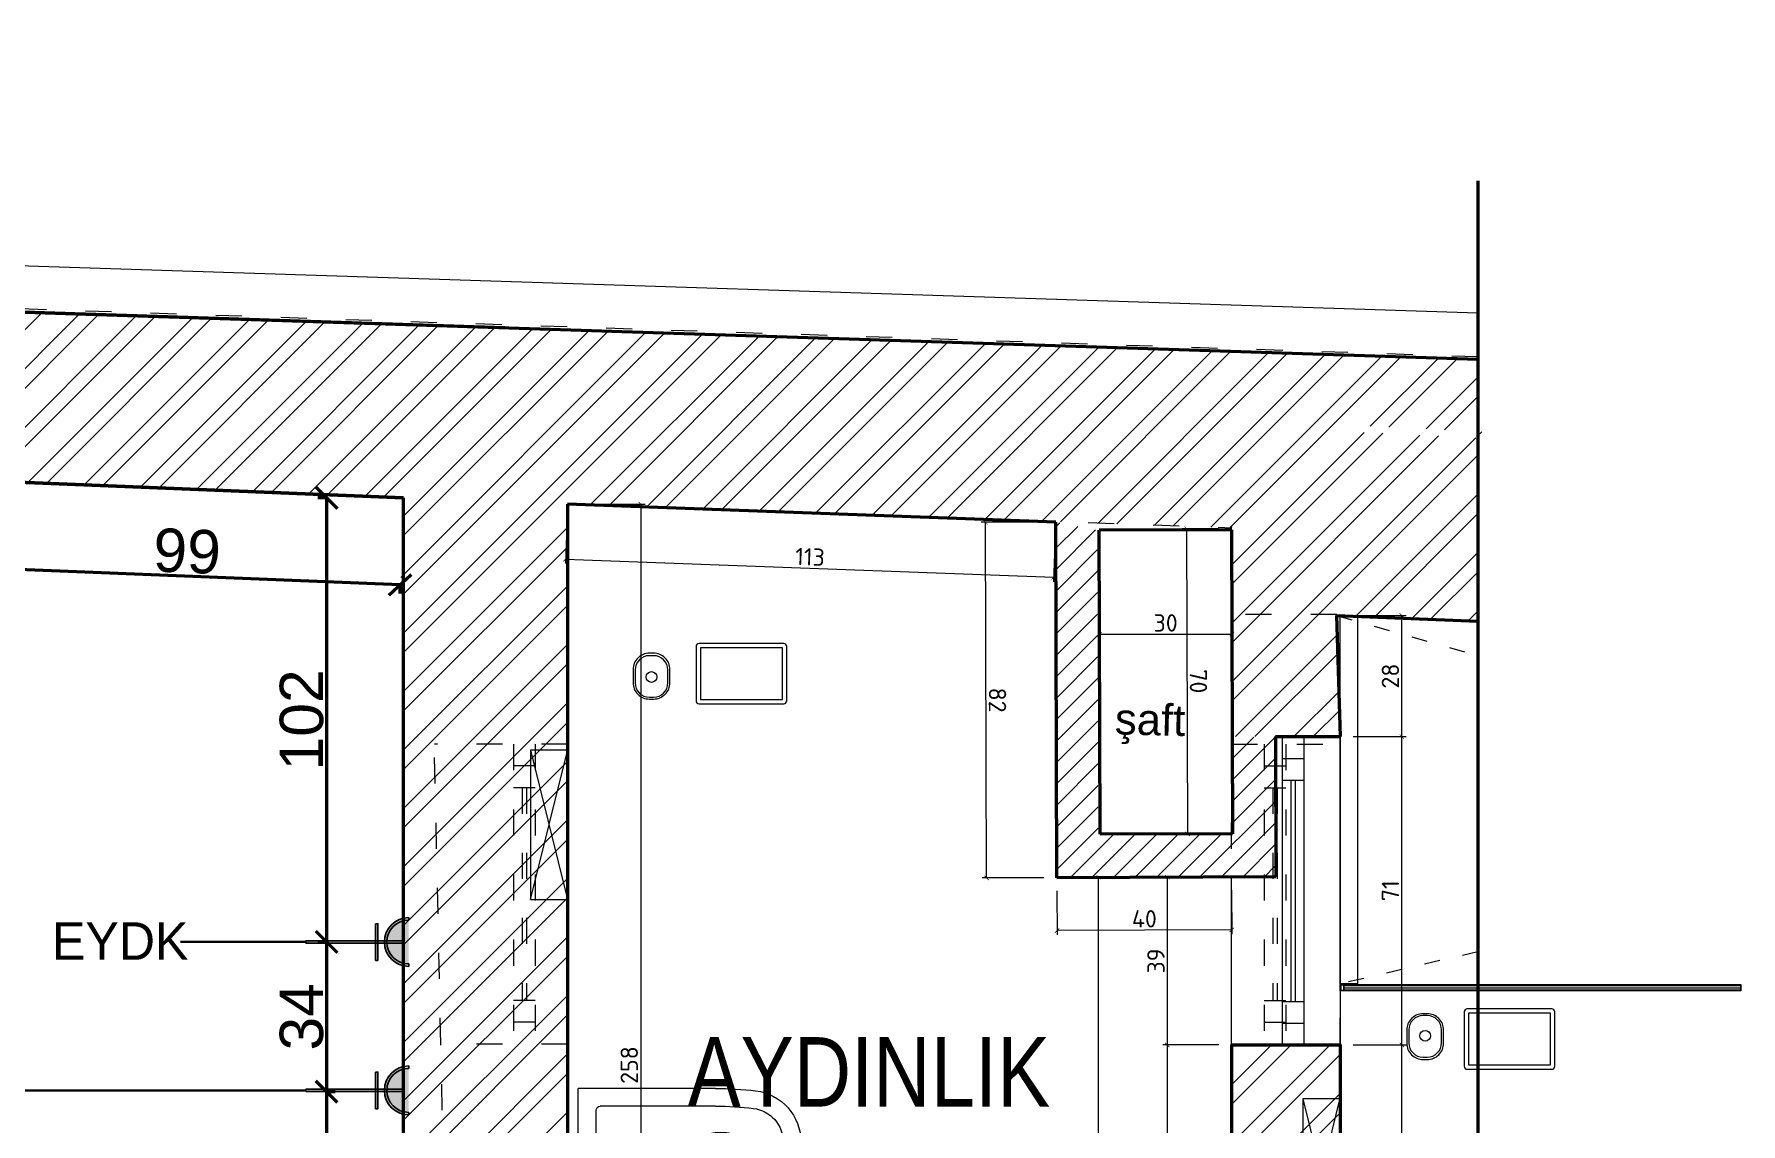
# Model space of a CAD drawing. Header units: inches. Extents: x -10121 to 9010, y 58067 to 62726.
# Drawn here: x 2993.7 to 3387, y 61980.9 to 62231.9 of the extents above; entities that cross this region are included whole.
import ezdxf
from ezdxf.enums import TextEntityAlignment as Align

# ---------------------------------------------------------------- set-up
doc = ezdxf.new("R2010")
doc.units = ezdxf.units.IN
doc.linetypes.add('ACAD_ISO03W100', pattern=[30, 12, -18])
doc.linetypes.add('DOT', pattern=[6.35, 0, -6.35])
for name, color, linetype, lineweight in [('A-DUVAR 0.50', 40, 'Continuous', 50), ('A-KAPI NOKT', 35, 'DOT', 9), ('A-YAZI 0.09', 41, 'Continuous', 9), ('Auto-Aksesuar', 6, 'Continuous', 5), ('Auto-Cam', 140, 'Continuous', 9), ('Auto-Metal', 71, 'Continuous', 18), ('Auto-Olcu', 33, 'Continuous', 15), ('Auto-Silik_Cizgiler', 47, 'Continuous', 9), ('Auto-SilikCizgiler', 251, 'Continuous', 9), ('Auto-Vitrifiye', 8, 'Continuous', 9), ('BACAHATCH', 8, 'Continuous', 13), ('ELK', 1, 'Continuous', 35), ('PEN', 151, 'Continuous', 20)]:
    doc.layers.add(name, color=color, linetype=linetype, lineweight=lineweight)
doc.layers.add('ELEKTRİK', color=10, linetype='Continuous')
doc.styles.add('1-20', font='isocpeur.ttf', dxfattribs={"height": 4})
doc.styles.get("Standard").update_dxf_attribs({"font": 'arial.ttf'})
doc.styles.add('STYLE1', font='technic_.ttf')
doc.styles.add('TAKSİM', font='GOTHIC.TTF', dxfattribs={"height": 20})
doc.dimstyles.new('ölçü 1_20', dxfattribs={"dimtxt": 4, "dimasz": 1, "dimexe": 1, "dimexo": 3, "dimtad": 1, "dimdec": 0, "dimtxsty": '1-20', "dimblk": 'ARCHTICK', "dimcen": 1.5, "dimclrd": 256, "dimclre": 256, "dimclrt": 256, "dimadec": 0, "dimazin": 0, "dimtfac": 1, "dimtdec": 0, "dimtmove": 0, "dimatfit": 3, "dimldrblk": 'ARCHTICK', "dimfxl": 1, "dimlwd": -1, "dimlwe": -1, "dimarcsym": 0})
doc.dimstyles.new('ölçü 1_50', dxfattribs={"dimtxt": 10, "dimasz": 5, "dimexe": 2, "dimexo": 5, "dimtad": 1, "dimdec": 0, "dimtxsty": 'Standard', "dimblk": 'ARCHTICK', "dimcen": 2.5, "dimclrd": 256, "dimclre": 256, "dimclrt": 256, "dimadec": 0, "dimazin": 0, "dimtfac": 1, "dimtdec": 0, "dimtmove": 0, "dimatfit": 3, "dimldrblk": 'ARCHTICK', "dimfxl": 1, "dimlwd": -1, "dimlwe": -1, "dimarcsym": 0})

# ---------------------------------------------------------------- blocks, each defined once
blk = doc.blocks.new('_ARCHTICK')
at = {"color": 0, "linetype": 'ByBlock', "const_width": 0.15}
blk.add_lwpolyline([(-0.5, -0.5), (0.5, 0.5)], dxfattribs=at)
blk = doc.blocks.new('*D324')
at = {"layer": 'Auto-Olcu', "ltscale": 5, "transparency": 16777216}
for p, q in [((3266.61, 62117.96), (3258.25, 62117.94)), ((3259.25, 62117.94), (3259.47, 62047.65)), ((3266.83, 62047.68), (3258.47, 62047.65))]:
    blk.add_line(p, q, dxfattribs=at)
at = {"layer": 'DEFPOINTS', "color": 0, "ltscale": 5, "transparency": 16777216}
for p in [(3269.61, 62117.97), (3259.47, 62047.65), (3269.83, 62047.69, 0.43)]:
    blk.add_point(p, dxfattribs=at)
at = {"layer": 'Auto-Olcu', "ltscale": 5, "transparency": 16777216}
for p, rotation in [((3259.25, 62117.94), 90.18576680597677), ((3259.47, 62047.65), 270.1857668059768)]:
    blk.add_blockref('_ARCHTICK', p, dxfattribs=dict(at, rotation=rotation))
at = {"layer": 'Auto-Olcu', "ltscale": 5, "transparency": 16777216, "insert": (3261.98, 62082.8), "char_height": 4, "attachment_point": 5, "rotation": 270.1858, "style": '1-20'}
blk.add_mtext('70', dxfattribs=at)
blk = doc.blocks.new('*D471')
at = {"layer": 'Auto-Olcu', "ltscale": 5, "transparency": 16777216}
for p, q in [((3116.5, 62120.64), (3116.1, 62109.92)), ((3229, 62116.47), (3228.6, 62105.75)), ((3116.14, 62110.92), (3228.64, 62106.75))]:
    blk.add_line(p, q, dxfattribs=at)
at = {"layer": 'DEFPOINTS', "color": 0, "ltscale": 5, "transparency": 16777216}
for p in [(3116.61, 62123.64), (3229.11, 62119.47), (3228.64, 62106.75)]:
    blk.add_point(p, dxfattribs=at)
at = {"layer": 'Auto-Olcu', "ltscale": 5, "transparency": 16777216}
for p, rotation in [((3116.14, 62110.92), 177.8796640786632), ((3228.64, 62106.75), 357.8796640786632)]:
    blk.add_blockref('_ARCHTICK', p, dxfattribs=dict(at, rotation=rotation))
at = {"layer": 'Auto-Olcu', "ltscale": 5, "transparency": 16777216, "insert": (3172.49, 62111.46), "char_height": 4, "attachment_point": 5, "rotation": 357.8797, "style": '1-20'}
blk.add_mtext('113', dxfattribs=at)
blk = doc.blocks.new('*D472')
at = {"layer": 'Auto-Olcu', "ltscale": 5, "transparency": 16777216}
for p, q in [((3266.64, 62037.68), (3253.81, 62037.68)), ((3254.81, 62037.68), (3254.81, 61999.05)), ((3266.68, 61999.05), (3253.81, 61999.05))]:
    blk.add_line(p, q, dxfattribs=at)
at = {"layer": 'DEFPOINTS', "color": 0, "ltscale": 5, "transparency": 16777216}
for p in [(3269.64, 62037.68, 0.43), (3254.81, 61999.05), (3269.68, 61999.05)]:
    blk.add_point(p, dxfattribs=at)
at = {"layer": 'Auto-Olcu', "ltscale": 5, "transparency": 16777216}
for p, rotation in [((3254.81, 62037.68), 90), ((3254.81, 61999.05), 270)]:
    blk.add_blockref('_ARCHTICK', p, dxfattribs=dict(at, rotation=rotation))
at = {"layer": 'Auto-Olcu', "ltscale": 5, "transparency": 16777216, "insert": (3252.19, 62018.37), "char_height": 4, "attachment_point": 5, "rotation": 90, "style": '1-20'}
blk.add_mtext('39', dxfattribs=at)
blk = doc.blocks.new('*D473')
at = {"layer": 'Auto-Olcu', "ltscale": 5, "transparency": 16777216}
for p, q in [((3266.68, 61999.05), (3253.81, 61999.05)), ((3254.81, 61999.05), (3254.81, 61952.64)), ((3266.68, 61952.64), (3253.81, 61952.64))]:
    blk.add_line(p, q, dxfattribs=at)
at = {"layer": 'DEFPOINTS', "color": 0, "ltscale": 5, "transparency": 16777216}
for p in [(3269.68, 61999.05), (3254.81, 61952.64), (3269.68, 61952.64)]:
    blk.add_point(p, dxfattribs=at)
at = {"layer": 'Auto-Olcu', "ltscale": 5, "transparency": 16777216}
for p, rotation in [((3254.81, 61999.05), 90), ((3254.81, 61952.64), 270)]:
    blk.add_blockref('_ARCHTICK', p, dxfattribs=dict(at, rotation=rotation))
at = {"layer": 'Auto-Olcu', "ltscale": 5, "transparency": 16777216, "insert": (3252.19, 61975.84), "char_height": 4, "attachment_point": 5, "rotation": 90, "style": '1-20'}
blk.add_mtext('46', dxfattribs=at)
blk = doc.blocks.new('*D476')
at = {"layer": 'Auto-Olcu', "ltscale": 5, "transparency": 16777216}
for p, q in [((3266.85, 62037.68), (3237.99, 62037.68)), ((3238.99, 61865.64), (3238.99, 62037.68)), ((3266.69, 61865.64), (3237.99, 61865.64))]:
    blk.add_line(p, q, dxfattribs=at)
at = {"layer": 'DEFPOINTS', "color": 0, "ltscale": 5, "transparency": 16777216}
for p in [(3238.99, 62037.68), (3269.85, 62037.68, 0.43), (3269.69, 61865.64)]:
    blk.add_point(p, dxfattribs=at)
at = {"layer": 'Auto-Olcu', "ltscale": 5, "transparency": 16777216}
for p, rotation in [((3238.99, 62037.68), 90), ((3238.99, 61865.64), 270)]:
    blk.add_blockref('_ARCHTICK', p, dxfattribs=dict(at, rotation=rotation))
at = {"layer": 'Auto-Olcu', "ltscale": 5, "transparency": 16777216, "insert": (3236.36, 61951.66), "char_height": 4, "attachment_point": 5, "rotation": 90, "style": '1-20'}
blk.add_mtext('172', dxfattribs=at)
blk = doc.blocks.new('*D477')
at = {"layer": 'Auto-Olcu', "ltscale": 5, "transparency": 16777216}
for p, q in [((3119.61, 62123.64), (3134.46, 62123.64)), ((3133.46, 62123.64), (3133.46, 61865.16)), ((3119.6, 61865.16), (3134.46, 61865.16))]:
    blk.add_line(p, q, dxfattribs=at)
at = {"layer": 'DEFPOINTS', "color": 0, "ltscale": 5, "transparency": 16777216}
for p in [(3116.61, 62123.64), (3116.6, 61865.16), (3133.46, 61865.16)]:
    blk.add_point(p, dxfattribs=at)
at = {"layer": 'Auto-Olcu', "ltscale": 5, "transparency": 16777216}
for p, rotation in [((3133.46, 62123.64), 90), ((3133.46, 61865.16), 270)]:
    blk.add_blockref('_ARCHTICK', p, dxfattribs=dict(at, rotation=rotation))
at = {"layer": 'Auto-Olcu', "ltscale": 5, "transparency": 16777216, "insert": (3130.83, 61994.4), "char_height": 4, "attachment_point": 5, "rotation": 90, "style": '1-20'}
blk.add_mtext('258', dxfattribs=at)
blk = doc.blocks.new('*D486')
at = {"layer": 'Auto-Olcu', "ltscale": 5, "transparency": 16777216}
for p, q in [((3297.61, 61999.05), (3309.85, 61999.05)), ((3308.85, 61952.64), (3308.85, 61999.05)), ((3297.61, 61952.64), (3309.85, 61952.64))]:
    blk.add_line(p, q, dxfattribs=at)
at = {"layer": 'DEFPOINTS', "color": 0, "ltscale": 5, "transparency": 16777216}
for p in [(3294.61, 61999.05), (3308.85, 61999.05), (3294.61, 61952.64)]:
    blk.add_point(p, dxfattribs=at)
at = {"layer": 'Auto-Olcu', "ltscale": 5, "transparency": 16777216}
for p, rotation in [((3308.85, 61999.05), 90), ((3308.85, 61952.64), 270)]:
    blk.add_blockref('_ARCHTICK', p, dxfattribs=dict(at, rotation=rotation))
at = {"layer": 'Auto-Olcu', "ltscale": 5, "transparency": 16777216, "insert": (3306.22, 61975.84), "char_height": 4, "attachment_point": 5, "rotation": 90, "style": '1-20'}
blk.add_mtext('46', dxfattribs=at)
blk = doc.blocks.new('*D487')
at = {"layer": 'Auto-Olcu', "ltscale": 5, "transparency": 16777216}
for p, q in [((3297.61, 62070.05), (3309.85, 62070.05)), ((3308.85, 61999.05), (3308.85, 62070.05)), ((3297.61, 61999.05), (3309.85, 61999.05))]:
    blk.add_line(p, q, dxfattribs=at)
at = {"layer": 'DEFPOINTS', "color": 0, "ltscale": 5, "transparency": 16777216}
for p in [(3294.61, 62070.05), (3308.85, 62070.05), (3294.61, 61999.05)]:
    blk.add_point(p, dxfattribs=at)
at = {"layer": 'Auto-Olcu', "ltscale": 5, "transparency": 16777216}
for p, rotation in [((3308.85, 62070.05), 90), ((3308.85, 61999.05), 270)]:
    blk.add_blockref('_ARCHTICK', p, dxfattribs=dict(at, rotation=rotation))
at = {"layer": 'Auto-Olcu', "ltscale": 5, "transparency": 16777216, "insert": (3306.22, 62034.55), "char_height": 4, "attachment_point": 5, "rotation": 90, "style": '1-20'}
blk.add_mtext('71', dxfattribs=at)
blk = doc.blocks.new('*D488')
at = {"layer": 'Auto-Olcu', "ltscale": 5, "transparency": 16777216}
for p, q in [((3296.83, 62097.97), (3309.85, 62097.97)), ((3308.85, 62070.05), (3308.85, 62097.97)), ((3297.61, 62070.05), (3309.85, 62070.05))]:
    blk.add_line(p, q, dxfattribs=at)
at = {"layer": 'DEFPOINTS', "color": 0, "ltscale": 5, "transparency": 16777216}
for p in [(3293.83, 62097.97), (3308.85, 62097.97), (3294.61, 62070.05)]:
    blk.add_point(p, dxfattribs=at)
at = {"layer": 'Auto-Olcu', "ltscale": 5, "transparency": 16777216}
for p, rotation in [((3308.85, 62097.97), 90), ((3308.85, 62070.05), 270)]:
    blk.add_blockref('_ARCHTICK', p, dxfattribs=dict(at, rotation=rotation))
at = {"layer": 'Auto-Olcu', "ltscale": 5, "transparency": 16777216, "insert": (3306.22, 62084.01), "char_height": 4, "attachment_point": 5, "rotation": 90, "style": '1-20'}
blk.add_mtext('28', dxfattribs=at)
blk = doc.blocks.new('planduravit')
at = {"layer": 'Auto-Aksesuar'}
for p, q in [((24396.92, 259.83, 37.37), (24405.51, 225.42, 37.37)), ((24396.92, 225.42, 37.37), (24405.51, 259.67, 37.67))]:
    blk.add_line(p, q, dxfattribs=at)
at = {"layer": 'Auto-Aksesuar', "elevation": 37.37}
blk.add_lwpolyline([(24405.51, 225.42), (24405.51, 259.83), (24396.92, 259.83), (24396.92, 225.42)], close=True, dxfattribs=at)
blk = doc.blocks.new('*D516')
at = {"layer": 'Auto-Olcu', "ltscale": 5, "transparency": 16777216}
for p, q in [((3229.39, 62034.55), (3229.42, 62024.39)), ((3269.62, 62034.68), (3269.65, 62024.52)), ((3269.65, 62025.52), (3229.42, 62025.39))]:
    blk.add_line(p, q, dxfattribs=at)
at = {"layer": 'DEFPOINTS', "color": 0, "ltscale": 5, "transparency": 16777216}
for p in [(3229.38, 62037.55, 0.42), (3269.61, 62037.68, 0.43), (3229.42, 62025.39)]:
    blk.add_point(p, dxfattribs=at)
at = {"layer": 'Auto-Olcu', "ltscale": 5, "transparency": 16777216}
for p, rotation in [((3229.42, 62025.39), 180.1858329404123), ((3269.65, 62025.52), 0.185832940412336)]:
    blk.add_blockref('_ARCHTICK', p, dxfattribs=dict(at, rotation=rotation))
at = {"layer": 'Auto-Olcu', "ltscale": 5, "transparency": 16777216, "insert": (3249.52, 62028.08), "char_height": 4, "attachment_point": 5, "rotation": 0.1858, "style": '1-20'}
blk.add_mtext('40', dxfattribs=at)
blk = doc.blocks.new('*D517')
at = {"layer": 'Auto-Olcu', "ltscale": 5, "transparency": 16777216}
for p, q in [((3226.11, 62119.46), (3211.92, 62119.42)), ((3213.18, 62037.5), (3212.92, 62119.42)), ((3226.38, 62037.54), (3212.18, 62037.5))]:
    blk.add_line(p, q, dxfattribs=at)
at = {"layer": 'DEFPOINTS', "color": 0, "ltscale": 5, "transparency": 16777216}
for p in [(3212.92, 62119.42), (3229.11, 62119.47, -0.02), (3229.38, 62037.55, 0.42)]:
    blk.add_point(p, dxfattribs=at)
at = {"layer": 'Auto-Olcu', "ltscale": 5, "transparency": 16777216}
for p, rotation in [((3212.92, 62119.42), 90.18576664579074), ((3213.18, 62037.5), 270.1857666457907)]:
    blk.add_blockref('_ARCHTICK', p, dxfattribs=dict(at, rotation=rotation))
at = {"layer": 'Auto-Olcu', "ltscale": 5, "transparency": 16777216, "insert": (3215.68, 62078.47), "char_height": 4, "attachment_point": 5, "rotation": 270.1858, "style": '1-20'}
blk.add_mtext('82', dxfattribs=at)
blk = doc.blocks.new('JLKUI')
for p, q in [((8685.78, -1965.59), (8685.78, -1933.96)), ((8755.78, -1933.96), (8685.78, -1933.96)), ((8755.78, -1965.59), (8755.78, -1933.96)), ((8750.74, -1938.04), (8690.82, -1938.04)), ((8689.87, -1965.59), (8689.87, -1938.99)), ((8751.69, -1965.59), (8751.69, -1938.99))]:
    blk.add_line(p, q)
for centre, radius in [((8720.78, -1943.29), 1.9), ((8720.78, -1955.99), 3.3), ((8720.78, -1955.99), 2.35)]:
    blk.add_circle(centre, radius)
for centre, radius, start, end in [((8690.82, -1938.99), 0.95, 90, 180), ((8750.74, -1938.99), 0.95, 0, 90), ((8720.78, -1979.56), 30.4, 46.6377, 133.3623), ((8708.71, -1966.78), 12.82, 133.3623, 226.6377), ((8732.85, -1966.78), 12.82, 313.3623, 46.6377), ((8761.78, -1965.59), 76, 180, 186.9781), ((8761.78, -1965.59), 71.92, 180, 186.9781), ((8679.78, -1965.59), 71.92, 353.0219, 0), ((8679.78, -1965.59), 76, 353.0219, 0), ((8698.13, -1973.38), 11.88, 186.9781, 270), ((8698.13, -1973.38), 7.79, 186.9781, 270), ((8720.78, -1954), 30.4, 226.6377, 313.3623), ((8743.43, -1973.38), 7.79, 270, 353.0219), ((8743.43, -1973.38), 11.88, 270, 353.0219), ((8683.42, -2028.63), 49.68, 62.8197, 72.7769), ((8758.14, -2028.63), 49.68, 107.2231, 117.1803), ((8590.18, -2228.42), 266.05, 64.5897, 66.06), ((8720.78, -1954.41), 33.41, 243.9617, 296.0383), ((8851.38, -2228.42), 266.05, 113.94, 115.4103), ((8720.78, -1954.41), 37.49, 243.9831, 296.0169)]:
    blk.add_arc(centre, radius, start, end)
blk = doc.blocks.new('A$C50025146')
at = {"layer": 'ELEKTRİK'}
for points in [[(16.03, 9.85), (16.59, 9.85), (16.59, 1.41), (16.03, 1.41)], [(0, 5.35), (0, 5.91), (22.51, 5.91), (22.51, 5.35)]]:
    blk.add_hatch(color=256, dxfattribs=at).paths.add_polyline_path(points)
h = blk.add_hatch(color=256, dxfattribs=at)
edge = h.paths.add_edge_path()
edge.add_line((23.7, 11.25), (23.7, 10.69))
edge.add_ellipse((23.7, 5.63), major_axis=(3.58, -3.58), ratio=1, start_angle=135, end_angle=315)
edge.add_line((23.7, 0.56), (23.7, 0))
edge.add_ellipse((23.7, 5.63), major_axis=(3.98, 3.98), ratio=1, start_angle=45, end_angle=225, ccw=False)
at = {"layer": 'ELEKTRİK', "elevation": 0}
for points in [[(16.03, 1.41), (16.03, 9.85), (16.59, 9.85), (16.59, 1.41)], [(0, 5.91), (22.51, 5.91), (22.51, 5.35), (0, 5.35)]]:
    blk.add_lwpolyline(points, close=True, dxfattribs=at)
blk.add_lwpolyline([(23.7, 0), (23.7, 0.56, -1), (23.7, 10.69), (23.7, 11.25, 1)], format="xyb", close=True, dxfattribs=at)
blk = doc.blocks.new('*D767')
at = {"layer": 'A-DUVAR 0.50', "transparency": 16777216}
for p, q in [((2979.4, 62109.2), (2979.31, 62107.02)), ((3078.03, 62105.01), (2979.39, 62109.02)), ((3078.03, 62105.19), (3077.94, 62103.02))]:
    blk.add_line(p, q, dxfattribs=at)
at = {"layer": 'DEFPOINTS', "color": 0, "transparency": 16777216}
for p in [(2980.21, 62129.08), (3078.84, 62125.08), (2979.39, 62109.02)]:
    blk.add_point(p, dxfattribs=at)
at = {"layer": 'A-DUVAR 0.50', "transparency": 16777216, "xscale": 5, "yscale": 5, "zscale": 5}
for p, rotation in [((2979.39, 62109.02), 177.6748071059071), ((3078.03, 62105.01), 357.6748071059071)]:
    blk.add_blockref('_ARCHTICK', p, dxfattribs=dict(at, rotation=rotation))
at = {"layer": 'A-DUVAR 0.50', "transparency": 16777216, "insert": (3028.94, 62112.74), "char_height": 10, "attachment_point": 5, "rotation": 357.6748}
blk.add_mtext('99', dxfattribs=at)
blk = doc.blocks.new('*D768')
at = {"layer": 'A-DUVAR 0.50', "transparency": 16777216}
for p, q in [((3061.27, 62125.08), (3059.09, 62125.08)), ((3061.09, 62125.08), (3061.09, 62022.75)), ((3061.27, 62022.75), (3059.09, 62022.75))]:
    blk.add_line(p, q, dxfattribs=at)
at = {"layer": 'DEFPOINTS', "color": 0, "transparency": 16777216}
for p in [(3078.84, 62125.08), (3061.09, 62022.75), (3078.84, 62022.75)]:
    blk.add_point(p, dxfattribs=at)
at = {"layer": 'A-DUVAR 0.50', "transparency": 16777216, "xscale": 5, "yscale": 5, "zscale": 5}
for p, rotation in [((3061.09, 62125.08), 90), ((3061.09, 62022.75), 270)]:
    blk.add_blockref('_ARCHTICK', p, dxfattribs=dict(at, rotation=rotation))
at = {"layer": 'A-DUVAR 0.50', "transparency": 16777216, "insert": (3055.36, 62073.91), "char_height": 10, "attachment_point": 5, "rotation": 90}
blk.add_mtext('102', dxfattribs=at)
blk = doc.blocks.new('*D769')
at = {"layer": 'A-DUVAR 0.50', "transparency": 16777216}
for p, q in [((3061.27, 62022.75), (3059.09, 62022.75)), ((3061.09, 62022.75), (3061.09, 61988.27)), ((3061.09, 61988.27), (3063.09, 61988.27))]:
    blk.add_line(p, q, dxfattribs=at)
at = {"layer": 'DEFPOINTS', "color": 0, "transparency": 16777216}
for p in [(3078.84, 62022.75), (3056.33, 61988.27), (3061.09, 61988.27)]:
    blk.add_point(p, dxfattribs=at)
at = {"layer": 'A-DUVAR 0.50', "transparency": 16777216, "xscale": 5, "yscale": 5, "zscale": 5}
for p, rotation in [((3061.09, 62022.75), 90), ((3061.09, 61988.27), 270)]:
    blk.add_blockref('_ARCHTICK', p, dxfattribs=dict(at, rotation=rotation))
at = {"layer": 'A-DUVAR 0.50', "transparency": 16777216, "insert": (3055.35, 62005.51), "char_height": 10, "attachment_point": 5, "rotation": 90}
blk.add_mtext('34', dxfattribs=at)
blk = doc.blocks.new('*D770')
at = {"layer": 'A-DUVAR 0.50', "transparency": 16777216}
for p, q in [((3061.09, 61988.27), (3063.09, 61988.27)), ((3061.09, 61988.27), (3061.09, 61946.94)), ((3061.09, 61946.94), (3063.09, 61946.94))]:
    blk.add_line(p, q, dxfattribs=at)
at = {"layer": 'DEFPOINTS', "color": 0, "transparency": 16777216}
for p in [(3056.33, 61988.27), (3056.33, 61946.94), (3061.09, 61946.94)]:
    blk.add_point(p, dxfattribs=at)
at = {"layer": 'A-DUVAR 0.50', "transparency": 16777216, "xscale": 5, "yscale": 5, "zscale": 5}
for p, rotation in [((3061.09, 61988.27), 90), ((3061.09, 61946.94), 270)]:
    blk.add_blockref('_ARCHTICK', p, dxfattribs=dict(at, rotation=rotation))
at = {"layer": 'A-DUVAR 0.50', "transparency": 16777216, "insert": (3055.44, 61967.6), "char_height": 10, "attachment_point": 5, "rotation": 90}
blk.add_mtext('41', dxfattribs=at)

msp = doc.modelspace()

# ---------------------------------------------------------------- hatches: boundary and pattern name
at = {"layer": 'Auto-Silik_Cizgiler'}
h = msp.add_hatch(dxfattribs=at)
h.set_pattern_fill('ANSI31', color=256, scale=28)
h.set_pattern_definition([(45, (33786.5553, 5109.834), (-2.47487373, 2.47487373), [])])
h.paths.add_polyline_path([(3269.74, 62069.85), (3269.81, 62047.68), (3238.89, 62047.68), (3238.66, 62117.58), (3229.11, 62119.47), (3229.38, 62037.55), (3279.85, 62037.72), (3279.74, 62070.05)])
h = msp.add_hatch(dxfattribs=at)
h.set_pattern_fill('ANSI32', color=256)
h.set_pattern_definition([(45, (-18107.958, 83650.127), (-6.735192, 6.735192), []), (45, (-18103.468, 83650.127), (-6.735192, 6.735192), [])])
edge = h.paths.add_edge_path(flags=17)
edge.add_line((3245.19, 61835.64), (3245.02, 61865.64))
edge.add_line((3245.02, 61865.64), (3269.69, 61865.64))
edge.add_line((3269.69, 61865.64), (3269.69, 61911.64))
edge.add_line((3269.69, 61911.64), (3294.61, 61911.64))
edge.add_line((3294.61, 61911.64), (3295.05, 61836.04))
edge = h.paths.add_edge_path()
edge.add_line((3245.19, 61835.64), (3245.02, 61865.64))
edge.add_line((3245.02, 61865.64), (3269.69, 61865.64))
edge.add_line((3269.69, 61865.64), (3269.69, 61911.64))
edge.add_line((3269.69, 61911.64), (3294.61, 61911.64))
edge.add_line((3294.61, 61911.64), (3295.05, 61836.04))
edge.add_line((3269.68, 61952.64), (3269.68, 61999.05))
edge.add_line((3269.68, 61999.05), (3294.61, 61999.05))
edge.add_line((3294.61, 61999.05), (3294.61, 61952.64))
edge.add_line((3294.61, 61952.64), (3269.61, 61952.64))

# ---------------------------------------------------------------- linework, layer by layer
at = {"layer": 'A-DUVAR 0.50'}
for p, q in [((1327.42, 62221.75), (3326.37, 62156.97)), ((3326.37, 62198.05), (3326.37, 60399.84)), ((3229.11, 62119.47), (3116.61, 62123.64)), ((3116.61, 62123.64), (3116.61, 61865.16)), ((3293.83, 62097.97), (3294.61, 62070.05)), ((3293.83, 62097.97), (3326.37, 62096.64)), ((3279.74, 62070.05), (3294.61, 62070.05))]:
    msp.add_line(p, q, dxfattribs=at)
at = {"layer": 'A-DUVAR 0.50', "color": 0}
for p, q in [((3102.17, 62164.24), (2686.18, 62177.72)), ((3078.84, 62125.08), (2859.02, 62134)), ((2929.96, 62131.12), (3078.84, 62125.08)), ((3078.84, 61848.08), (3078.84, 62125.08))]:
    msp.add_line(p, q, dxfattribs=at)
at = {"layer": 'A-DUVAR 0.50', "extrusion": (-0.00020913, 0.006111, 0.999981)}
for p, q in [((3229.38, 62037.55, 0.48), (3229.11, 62119.47, -0.02)), ((3269.59, 62117.68, 0), (3239.12, 62117.58, -0.01)), ((3239.35, 62047.59, 0.42), (3239.12, 62117.58, -0.01)), ((3269.59, 62117.68, 0), (3269.81, 62047.68, 0.43)), ((3279.74, 62070.05, 0.29), (3279.85, 62037.72, 0.49)), ((3269.81, 62047.68, 0.43), (3239.35, 62047.59, 0.42)), ((3279.85, 62037.72, 0.43), (3229.38, 62037.55, 0.42))]:
    msp.add_line(p, q, dxfattribs=at)
at = {"layer": 'A-DUVAR 0.50'}
msp.add_lwpolyline([(3269.68, 61952.64), (3269.68, 61999.05), (3294.61, 61999.05), (3294.61, 61952.64), (3269.61, 61952.64)], dxfattribs=at)
at = {"layer": 'A-KAPI NOKT', "linetype": 'ACAD_ISO03W100', "ltscale": 0.3}
for points in [[(3293.83, 62097.97), (3326.37, 62088.71)], [(3326.37, 62020.49), (3294.61, 62013.08)]]:
    msp.add_lwpolyline(points, dxfattribs=at)
at = {"layer": 'Auto-Aksesuar', "elevation": 140.1}
for points in [[(3146.22, 62090.8), (3146.22, 62078.3, 0.414214), (3146.92, 62077.6), (3166.42, 62077.6, 0.414214), (3167.12, 62078.3), (3167.12, 62090.8, 0.414214), (3166.42, 62091.5), (3146.92, 62091.5, 0.414214)], [(3135.47, 62078.71), (3136.43, 62078.71, 0.414214), (3140.2, 62082.48), (3140.2, 62085.5, 0.414214), (3136.43, 62089.27), (3135.47, 62089.27, 0.414214), (3131.7, 62085.5), (3131.7, 62082.48, 0.414214)], [(3135.47, 62079.14), (3136.43, 62079.14, 0.414214), (3139.7, 62082.41), (3139.7, 62085.43, 0.414214), (3136.43, 62088.7), (3135.47, 62088.7, 0.414214), (3132.2, 62085.43), (3132.2, 62082.41, 0.414214)]]:
    msp.add_lwpolyline(points, format="xyb", close=True, dxfattribs=at)
msp.add_lwpolyline([(3147.22, 62090.5), (3147.22, 62078.6), (3166.12, 62078.6), (3166.12, 62090.5)], close=True, dxfattribs=at)
at = {"layer": 'Auto-Aksesuar'}
for points in [[(3314.71, 62006.22), (3313.75, 62006.22, 0.414214), (3309.98, 62002.45), (3309.98, 61999.43, 0.414214), (3313.75, 61995.66), (3314.71, 61995.66, 0.414214), (3318.48, 61999.43), (3318.48, 62002.45, 0.414214)], [(3314.71, 62005.79), (3313.75, 62005.79, 0.414214), (3310.48, 62002.52), (3310.48, 61999.5, 0.414214), (3313.75, 61996.23), (3314.71, 61996.23, 0.414214), (3317.98, 61999.5), (3317.98, 62002.52, 0.414214)], [(3344.11, 61994.13), (3344.11, 62006.63, 0.414214), (3343.41, 62007.33), (3323.91, 62007.33, 0.414214), (3323.21, 62006.63), (3323.21, 61994.13, 0.414214), (3323.91, 61993.43), (3343.41, 61993.43, 0.414214)]]:
    msp.add_lwpolyline(points, format="xyb", close=True, dxfattribs=at)
msp.add_lwpolyline([(3343.11, 61994.43), (3343.11, 62006.33), (3324.21, 62006.33), (3324.21, 61994.43)], close=True, dxfattribs=at)
for centre in [(3135.95, 62083.79, 140.1), (3314.23, 62001.14)]:
    msp.add_circle(centre, 1.24, dxfattribs=at)
at = {"layer": 'Auto-Cam'}
msp.add_line((3295.49, 62012.72, 0.87), (3295.49, 62011.72, 0.87), dxfattribs=at)
for points, elevation in [([(3295.49, 62012.72), (3386.97, 62012.72)], 0.15), ([(3295.49, 62011.72), (3295.49, 62012.72)], 0.87), ([(3386.97, 62011.72), (3386.97, 62012.72)], 15.19), ([(3295.49, 62012.22), (3386.97, 62012.22)], 0.15), ([(3295.49, 62011.72), (3386.97, 62011.72)], 0.15)]:
    msp.add_lwpolyline(points, dxfattribs=dict(at, elevation=elevation))
at = {"layer": 'Auto-Metal'}
for p, q in [((3294.63, 62012.97, 0.43), (3296.63, 62012.97, 0.87)), ((3294.63, 62011.47, 0.43), (3294.63, 62012.97, 0.43)), ((3296.63, 62012.77, 0.87), (3294.83, 62012.77, 0.43)), ((3294.83, 62012.77, 0.43), (3294.83, 62011.67, 0.43)), ((3296.63, 62012.97, 0.87), (3296.63, 62012.77, 0.87)), ((3296.63, 62011.47, 0.87), (3294.63, 62011.47, 0.43)), ((3294.83, 62011.67, 0.43), (3296.63, 62011.67, 0.87)), ((3296.63, 62011.67, 0.87), (3296.63, 62011.47, 0.87))]:
    msp.add_line(p, q, dxfattribs=at)
msp.add_lwpolyline([(3298.61, 62013.08), (3294.61, 62013.08), (3294.61, 62097.94), (3298.61, 62097.94)], close=True, dxfattribs=at)
at = {"layer": 'Auto-Silik_Cizgiler'}
for p, q in [((2957.76, 62129.99), (2995.46, 62167.7)), ((2966.39, 62129.64), (3004.16, 62167.42)), ((2970.7, 62129.47), (3008.51, 62167.27)), ((2979.33, 62129.12), (3017.21, 62166.99)), ((2983.65, 62128.94), (3021.56, 62166.85)), ((2992.28, 62128.59), (3030.26, 62166.57)), ((2996.59, 62128.42), (3034.6, 62166.43)), ((3005.22, 62128.06), (3043.3, 62166.15)), ((3009.54, 62127.89), (3047.65, 62166.01)), ((3018.17, 62127.54), (3056.35, 62165.72)), ((3022.48, 62127.36), (3060.7, 62165.58)), ((3031.11, 62127.01), (3069.4, 62165.3)), ((3035.43, 62126.84), (3073.75, 62165.16)), ((3044.06, 62126.49), (3082.45, 62164.88)), ((3048.37, 62126.31), (3086.8, 62164.74)), ((3057, 62125.96), (3095.49, 62164.46)), ((3061.32, 62125.79), (3099.84, 62164.31)), ((3069.95, 62125.44), (3108.54, 62164.03)), ((3074.26, 62125.26), (3112.89, 62163.89)), ((3078.17, 62106.72), (3134.64, 62163.19)), ((3078.84, 62120.86), (3121.59, 62163.61)), ((3078.84, 62116.37), (3125.94, 62163.47)), ((3078.84, 62102.9), (3138.99, 62163.05)), ((3078.84, 62093.92), (3147.68, 62162.76)), ((3078.84, 62089.43), (3152.03, 62162.62)), ((3121.84, 62123.45), (3160.73, 62162.34)), ((3126.17, 62123.29), (3165.08, 62162.2)), ((3134.84, 62122.98), (3173.78, 62161.92)), ((3139.17, 62122.82), (3178.13, 62161.78)), ((3147.84, 62122.51), (3186.83, 62161.5)), ((3152.18, 62122.36), (3191.18, 62161.35)), ((3160.84, 62122.04), (3199.87, 62161.07)), ((3165.18, 62121.89), (3204.22, 62160.93)), ((3173.85, 62121.58), (3212.92, 62160.65)), ((3178.18, 62121.42), (3217.27, 62160.51)), ((3186.85, 62121.11), (3225.97, 62160.23)), ((3191.18, 62120.95), (3230.32, 62160.09)), ((3199.85, 62120.64), (3239.02, 62159.8)), ((3204.19, 62120.48), (3243.37, 62159.66)), ((3212.85, 62120.17), (3252.06, 62159.38)), ((3217.19, 62120.02), (3256.41, 62159.24)), ((3225.86, 62119.7), (3265.11, 62158.96)), ((3230.19, 62119.55), (3269.46, 62158.82)), ((3238.86, 62119.23), (3278.16, 62158.54)), ((3243.19, 62119.08), (3282.51, 62158.39)), ((3251.86, 62118.77), (3291.21, 62158.11)), ((3256.19, 62118.61), (3295.56, 62157.97)), ((3264.86, 62118.3), (3304.25, 62157.69)), ((3269.2, 62118.14), (3308.6, 62157.55)), ((3301.58, 62141.54), (3317.3, 62157.27)), ((3305.86, 62141.34), (3321.65, 62157.13)), ((3314.43, 62140.92), (3326.37, 62152.87)), ((3318.71, 62140.71), (3326.37, 62148.38)), ((3269.61, 62109.57), (3300.19, 62140.15)), ((3269.61, 62105.08), (3304.47, 62139.94)), ((3269.61, 62096.1), (3313.03, 62139.53)), ((3269.61, 62091.61), (3317.32, 62139.32)), ((3269.61, 62082.63), (3325.88, 62138.91)), ((3326.37, 62139.39), (3327.27, 62140.3)), ((3269.61, 62078.14), (3326.37, 62134.9)), ((3298.23, 62097.79), (3326.37, 62125.92)), ((3302.55, 62097.61), (3326.37, 62121.43)), ((3078.84, 62080.45), (3116.61, 62118.22)), ((3078.84, 62075.96), (3116.61, 62113.73)), ((3311.18, 62097.26), (3326.37, 62112.45)), ((3315.49, 62097.09), (3326.37, 62107.96)), ((3078.84, 62066.98), (3116.61, 62104.75)), ((3078.84, 62062.49), (3116.61, 62100.26)), ((3324.12, 62096.74), (3326.37, 62098.98)), ((3078.84, 62053.51), (3116.61, 62091.28)), ((3270.49, 62070.05), (3293.96, 62093.51)), ((3274.98, 62070.05), (3294.08, 62089.14)), ((3078.84, 62049.02), (3116.61, 62086.79)), ((3283.96, 62070.05), (3294.32, 62080.4)), ((3078.84, 62040.04), (3116.61, 62077.81)), ((3288.45, 62070.05), (3294.44, 62076.03)), ((3078.84, 62035.55), (3116.61, 62073.32)), ((3078.84, 62026.57), (3116.61, 62064.34)), ((3078.84, 62022.08), (3116.61, 62059.85)), ((3078.84, 62013.1), (3116.61, 62050.86)), ((3078.84, 62008.61), (3116.61, 62046.37)), ((3078.84, 61999.63), (3116.61, 62037.39)), ((3078.84, 61995.14), (3116.61, 62032.9)), ((3078.84, 61986.16), (3116.61, 62023.92)), ((3078.84, 61981.67), (3116.61, 62019.43)), ((3078.84, 61972.69), (3116.61, 62010.45)), ((3078.84, 61968.2), (3116.61, 62005.96)), ((3078.84, 61959.22), (3116.61, 61996.98)), ((3078.84, 61954.73), (3116.61, 61992.49)), ((3078.84, 61945.75), (3116.61, 61983.51))]:
    msp.add_line(p, q, dxfattribs=at)
at = {"layer": 'Auto-SilikCizgiler', "color": 1, "linetype": 'ACAD_ISO03W100', "ltscale": 0.5, "true_color": 0xe60000}
for p, q in [((3326.37, 62157.52), (1327.6, 62223.3)), ((3116.63, 62123.83), (3269.63, 62118.17)), ((3293.85, 62098.16), (3269.63, 62098.16)), ((3116.63, 62068.29), (3085.92, 62068.29)), ((3087.41, 61999.24), (3085.92, 62068.29)), ((3104.13, 62068.29), (3104.13, 61999.24)), ((3109.13, 62068.29), (3109.13, 61999.24)), ((3116.63, 61999.24), (3116.63, 62068.29)), ((3269.63, 61999.24), (3269.63, 62068.29)), ((3269.63, 62068.29), (3294.63, 62068.29)), ((3277.13, 62068.29), (3277.13, 61999.24)), ((3282.13, 62068.29), (3282.13, 61999.24)), ((3294.63, 61999.24), (3294.63, 62068.29)), ((3109.13, 62063.29), (3104.13, 62063.29)), ((3277.13, 62063.29), (3282.13, 62063.29)), ((3109.13, 62058.29), (3104.13, 62058.29)), ((3106.13, 62058.29), (3106.13, 62009.24)), ((3107.13, 62058.29), (3107.13, 62009.24)), ((3277.13, 62058.29), (3282.13, 62058.29)), ((3279.13, 62058.29), (3279.13, 62009.24)), ((3280.13, 62058.29), (3280.13, 62009.24)), ((3109.13, 62009.24), (3104.13, 62009.24)), ((3277.13, 62009.24), (3282.13, 62009.24)), ((3109.13, 62004.24), (3104.13, 62004.24)), ((3277.13, 62004.24), (3282.13, 62004.24)), ((3116.63, 61999.24), (3087.41, 61999.24)), ((3090.63, 61849.05), (3087.41, 61999.24)), ((3269.63, 61999.24), (3294.63, 61999.24))]:
    msp.add_line(p, q, dxfattribs=at)
for points in [[(3116.63, 62068.29), (3116.63, 62123.83)], [(3269.63, 62118.35), (3269.63, 62118.29)], [(3269.63, 62068.29), (3269.63, 62118.35)], [(3294.63, 62068.29), (3293.85, 62098.16), (3326.37, 62096.84)], [(3116.63, 61865.36), (3116.63, 61999.24)], [(3269.63, 61999.24), (3269.63, 61952.83)], [(3294.63, 61952.83), (3294.63, 61999.24)]]:
    msp.add_lwpolyline(points, dxfattribs=at)
at = {"layer": 'Auto-SilikCizgiler'}
msp.add_lwpolyline([(3296.63, 62012.97), (3386.97, 62012.97), (3386.97, 62011.47), (3296.63, 62011.47)], dxfattribs=at)
at = {"layer": 'BACAHATCH'}
msp.add_line((3326.37, 62167.6), (1342.96, 62231.88), dxfattribs=at)
at = {"layer": 'ELK', "color": 1}
for p, q in [((3027.39, 62022.75), (3056.33, 62022.75)), ((2989.49, 61988.55), (3056.33, 61988.55))]:
    msp.add_line(p, q, dxfattribs=at)
at = {"layer": 'PEN'}
for p, q in [((3281.26, 62070.05, -0.6), (3281.26, 61999.05, -0.6)), ((3286.26, 62070.05, -0.6), (3286.26, 61999.05, -0.6)), ((3294.61, 62070.05), (3294.61, 61999.05)), ((3281.26, 62065.05, -0.6), (3286.26, 62065.05, -0.6)), ((3281.26, 62060.05, -0.6), (3286.26, 62060.05, -0.6)), ((3283.26, 62060.05, -0.6), (3283.26, 62009.05, -0.6)), ((3284.26, 62060.05, -0.6), (3284.26, 62009.05, -0.6)), ((3269.61, 61998.07), (3269.61, 62037.68)), ((3281.26, 62009.05, -0.6), (3286.26, 62009.05, -0.6)), ((3281.26, 62004.05, -0.6), (3286.26, 62004.05, -0.6)), ((3269.61, 61999.05), (3294.61, 61999.05))]:
    msp.add_line(p, q, dxfattribs=at)

# ---------------------------------------------------------------- block references
at = {"layer": 'Auto-Vitrifiye', "color": 1}
for p in [(-21288.88, 61807.12, -37.37), (-21110.91, 61726.77, -37.37)]:
    msp.add_blockref('planduravit', p, dxfattribs=at)
at = {"layer": 'Auto-Vitrifiye', "color": 1, "xscale": -1, "rotation": 90}
msp.add_blockref('JLKUI', (1185.13, 70674.8), dxfattribs=at)
at = {"layer": 'ELEKTRİK', "xscale": -1, "rotation": 180}
for p in [(3056.33, 62028.37, 0), (3056.33, 61994.18, 0)]:
    msp.add_blockref('A$C50025146', p, dxfattribs=at)

# ---------------------------------------------------------------- texts
at = {"layer": 'A-YAZI 0.09', "insert": (3242.85, 62077.79), "char_height": 7.2, "width": 87.7562, "attachment_point": 1, "rotation": 358.5748}
msp.add_mtext('şaft', dxfattribs=at)
at = {"layer": 'Auto-SilikCizgiler', "color": 1, "linetype": 'ACAD_ISO03W100', "ltscale": 0.5, "true_color": 0xe60000, "style": 'STYLE1'}
msp.add_text('AYDINLIK', height=16, dxfattribs=at).set_placement((3144.28, 61984.83))
at = {"layer": 'ELK', "color": 1, "style": 'TAKSİM'}
msp.add_text('EYDK', height=8.64, dxfattribs=at).set_placement((3013.52, 62018.65), align=Align.CENTER)

# ---------------------------------------------------------------- dimensions: what is measured, and where the dimension line sits
at = {"layer": 'A-DUVAR 0.50'}
for p2, distance, picture, middle in [((2980.21, 62129.08), 20.08, '*D767', (3028.94, 62112.74)), ((3078.84, 62022.75), -17.75, '*D768', (3055.36, 62073.91))]:
    dim = msp.add_aligned_dim(p1=(3078.84, 62125.08), p2=p2, distance=distance, dimstyle='ölçü 1_50', override={"dimfxl": 0.18, "dimfxlon": 1}, dxfattribs=at)
    dim.commit()
    dim.dimension.update_dxf_attribs({"geometry": picture, "text_midpoint": middle})
for base, p1, p2, picture, middle in [((3061.09, 61988.27), (3078.84, 62022.75), (3056.33, 61988.27), '*D769', (3055.35, 62005.51)), ((3061.09, 61946.94), (3056.33, 61988.27), (3056.33, 61946.94), '*D770', (3055.44, 61967.6))]:
    dim = msp.add_linear_dim(base=base, p1=p1, p2=p2, angle=90, dimstyle='ölçü 1_50', override={"dimtmove": 1, "dimfxl": 0.18, "dimfxlon": 1}, dxfattribs=at)
    dim.commit()
    dim.dimension.update_dxf_attribs({"geometry": picture, "text_midpoint": middle})
at = {"layer": 'Auto-Olcu', "ltscale": 5}
for p1, p2, distance, picture, middle in [((3116.61, 62123.64), (3229.11, 62119.47), -12.73, '*D471', (3172.49, 62111.46)), ((3229.38, 62037.55, 0.42), (3229.11, 62119.47, -0.02), 16.19, '*D517', (3215.68, 62078.47)), ((3269.61, 62117.97), (3269.83, 62047.68, 0.43), -10.36, '*D324', (3261.98, 62082.8)), ((3269.61, 62037.68, 0.43), (3229.38, 62037.55, 0.42), 12.17, '*D516', (3249.52, 62028.08))]:
    dim = msp.add_aligned_dim(p1=p1, p2=p2, distance=distance, dimstyle='ölçü 1_20', dxfattribs=at)
    dim.commit()
    dim.dimension.update_dxf_attribs({"geometry": picture, "text_midpoint": middle})
for base, p1, p2, picture, middle in [((3133.46, 61865.16), (3116.61, 62123.64), (3116.6, 61865.16), '*D477', (3130.83, 61994.4)), ((3308.85, 62070.05), (3294.61, 61999.05), (3294.61, 62070.05), '*D487', (3306.22, 62034.55)), ((3238.99, 62037.68), (3269.69, 61865.64), (3269.85, 62037.68, 0.43), '*D476', (3236.36, 61951.66)), ((3254.81, 61999.05), (3269.64, 62037.68, 0.43), (3269.68, 61999.05), '*D472', (3252.19, 62018.37)), ((3254.81, 61952.64), (3269.68, 61999.05), (3269.68, 61952.64), '*D473', (3252.19, 61975.84)), ((3308.85, 61999.05), (3294.61, 61952.64), (3294.61, 61999.05), '*D486', (3306.22, 61975.84))]:
    dim = msp.add_linear_dim(base=base, p1=p1, p2=p2, angle=90, dimstyle='ölçü 1_20', dxfattribs=at)
    dim.commit()
    dim.dimension.update_dxf_attribs({"geometry": picture, "text_midpoint": middle})
msp.add_aligned_dim(p1=(3239.12, 62117.58, -0.01), p2=(3269.59, 62117.68, 0), distance=-24.01, dimstyle='ölçü 1_20', dxfattribs=at).render()
dim = msp.add_linear_dim(base=(3308.85, 62097.97), p1=(3294.61, 62070.05), p2=(3293.83, 62097.97), angle=90, dimstyle='ölçü 1_20', dxfattribs=at)
dim.commit()
dim.dimension.update_dxf_attribs({"geometry": '*D488', "text_midpoint": (3308.85, 62084.01), "dimtype": 160})

doc.saveas('drawing.dxf')
